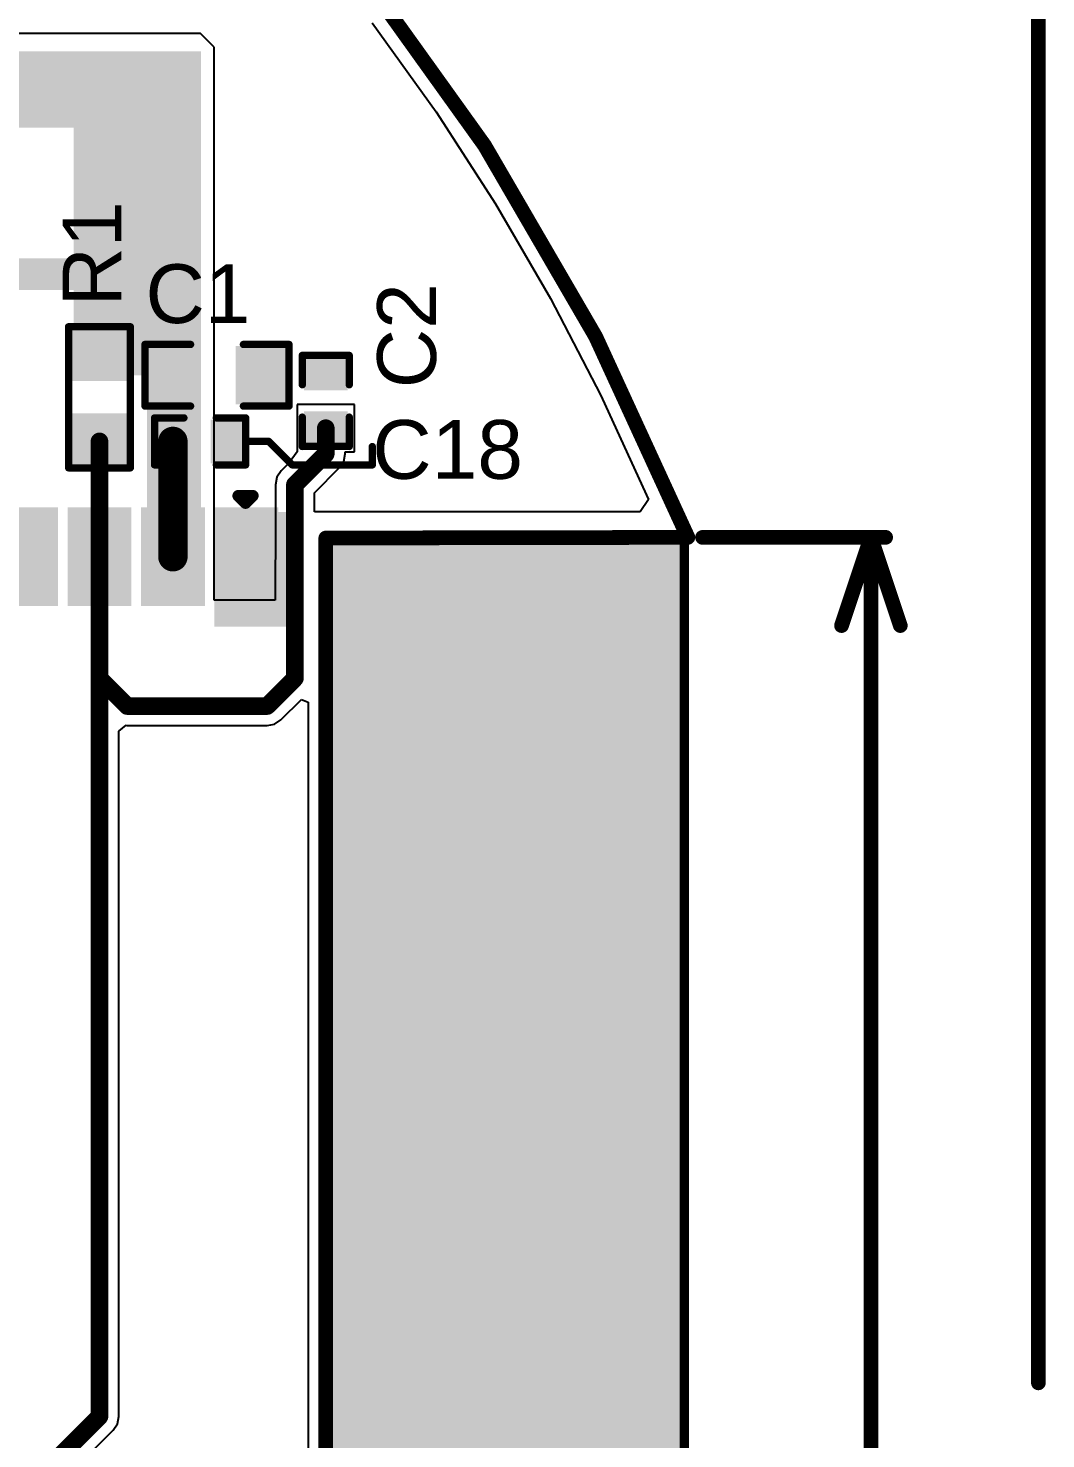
# Model space of a CAD drawing. Header units: inches. Extents: x -5 to 433, y -20 to 71.
# Drawn here: x 73.6 to 91.19, y 32.96 to 57.34 of the extents above; entities that cross this region are included whole.
import ezdxf

# ---------------------------------------------------------------- set-up
doc = ezdxf.new("R2010")
doc.units = ezdxf.units.IN
for name, color, linetype in [('Board Outline', 216, 'Continuous'), ('Deimensions', 6, 'Continuous'), ('Keep-Out Layer', 6, 'Continuous'), ('Multi-Layer', 9, 'Continuous'), ('Top Layer', 1, 'Continuous'), ('Top Overlay', 2, 'Continuous'), ('Top Paste', 8, 'Continuous'), ('Top Solder', 216, 'Continuous')]:
    doc.layers.add(name, color=color, linetype=linetype)
doc.styles.add('Arial', font='', dxfattribs={"height": 0.2})
doc.styles.get('Arial').set_extended_font_data('Arial')

# ---------------------------------------------------------------- blocks, each defined once
blk = doc.blocks.new('R___0603_7')
at = {"layer": 'Top Layer'}
for points in [[(-0.381, 0.4445), (-0.381, -0.4445), (-1.143, -0.4445), (-1.143, 0.4445)], [(1.143, 0.4445), (1.143, -0.4445), (0.381, -0.4445), (0.381, 0.4445)]]:
    blk.add_hatch(color=1, dxfattribs=at).paths.add_polyline_path(points)
at = {"layer": 'Top Paste'}
for points in [[(-0.381, 0.4445), (-0.381, -0.4445), (-1.143, -0.4445), (-1.143, 0.4445)], [(1.143, 0.4445), (1.143, -0.4445), (0.381, -0.4445), (0.381, 0.4445)]]:
    blk.add_hatch(color=8, dxfattribs=at).paths.add_polyline_path(points)
at = {"layer": 'Top Solder'}
for points in [[(-0.2794, 0.5461), (-0.2794, -0.5461), (-1.2446, -0.5461), (-1.2446, 0.5461)], [(1.2446, 0.5461), (1.2446, -0.5461), (0.2794, -0.5461), (0.2794, 0.5461)]]:
    blk.add_hatch(color=216, dxfattribs=at).paths.add_polyline_path(points)
at = {"layer": 'Top Overlay'}
for points in [[(-1.2192, -0.5334, 0.127, 0.127, 0), (-1.2192, 0.5334, 0.127, 0.127, 0)], [(1.2192, 0.5334, 0.127, 0.127, 0), (-1.2192, 0.5334, 0.127, 0.127, 0)], [(1.2192, -0.5334, 0.127, 0.127, 0), (1.2192, 0.5334, 0.127, 0.127, 0)], [(1.2192, -0.5334, 0.127, 0.127, 0), (-1.2192, -0.5334, 0.127, 0.127, 0)]]:
    blk.add_lwpolyline(points, format="xyseb", dxfattribs=at)
for points in [[(-1.25095, 0.5334, 0.0635, 0.0635, 1), (-1.18745, 0.5334, 0.0635, 0.0635, 1)], [(-1.25095, 0.5334, 0.0635, 0.0635, 1), (-1.18745, 0.5334, 0.0635, 0.0635, 1)], [(1.18745, 0.5334, 0.0635, 0.0635, 1), (1.25095, 0.5334, 0.0635, 0.0635, 1)], [(1.18745, 0.5334, 0.0635, 0.0635, 1), (1.25095, 0.5334, 0.0635, 0.0635, 1)], [(-1.25095, -0.5334, 0.0635, 0.0635, 1), (-1.18745, -0.5334, 0.0635, 0.0635, 1)], [(-1.25095, -0.5334, 0.0635, 0.0635, 1), (-1.18745, -0.5334, 0.0635, 0.0635, 1)], [(1.18745, -0.5334, 0.0635, 0.0635, 1), (1.25095, -0.5334, 0.0635, 0.0635, 1)], [(1.18745, -0.5334, 0.0635, 0.0635, 1), (1.25095, -0.5334, 0.0635, 0.0635, 1)]]:
    blk.add_lwpolyline(points, format="xyseb", close=True, dxfattribs=at)
blk = doc.blocks.new('C___0402_8')
at = {"layer": 'Top Layer'}
for points in [[(-0.699, -0.318), (-0.699, 0.317), (-0.241, 0.317), (-0.241, -0.318)], [(0.241, -0.318), (0.241, 0.317), (0.699, 0.317), (0.699, -0.318)]]:
    blk.add_hatch(color=1, dxfattribs=at).paths.add_polyline_path(points)
at = {"layer": 'Top Paste'}
for points in [[(-0.699, -0.318), (-0.699, 0.317), (-0.241, 0.317), (-0.241, -0.318)], [(0.241, -0.318), (0.241, 0.317), (0.699, 0.317), (0.699, -0.318)]]:
    blk.add_hatch(color=8, dxfattribs=at).paths.add_polyline_path(points)
at = {"layer": 'Top Solder'}
for points in [[(-0.758, -0.377), (-0.758, 0.377), (-0.181, 0.377), (-0.181, -0.377)], [(0.181, -0.377), (0.181, 0.377), (0.758, 0.377), (0.758, -0.377)]]:
    blk.add_hatch(color=216, dxfattribs=at).paths.add_polyline_path(points)
at = {"layer": 'Top Overlay'}
for points in [[(-0.279, 0.406, 0.127, 0.127, 0), (-0.787, 0.406, 0.127, 0.127, 0)], [(-0.787, -0.406, 0.127, 0.127, 0), (-0.787, 0.406, 0.127, 0.127, 0)], [(0.787, 0.406, 0.127, 0.127, 0), (0.279, 0.406, 0.127, 0.127, 0)], [(0.787, -0.406, 0.127, 0.127, 0), (0.787, 0.406, 0.127, 0.127, 0)], [(-0.279, -0.406, 0.127, 0.127, 0), (-0.787, -0.406, 0.127, 0.127, 0)], [(0.787, -0.406, 0.127, 0.127, 0), (0.279, -0.406, 0.127, 0.127, 0)]]:
    blk.add_lwpolyline(points, format="xyseb", dxfattribs=at)
for points in [[(-0.819, 0.406, 0.0635, 0.0635, 1), (-0.756, 0.406, 0.0635, 0.0635, 1)], [(-0.819, 0.406, 0.0635, 0.0635, 1), (-0.756, 0.406, 0.0635, 0.0635, 1)], [(-0.311, 0.406, 0.0635, 0.0635, 1), (-0.248, 0.406, 0.0635, 0.0635, 1)], [(0.248, 0.406, 0.0635, 0.0635, 1), (0.311, 0.406, 0.0635, 0.0635, 1)], [(0.756, 0.406, 0.0635, 0.0635, 1), (0.819, 0.406, 0.0635, 0.0635, 1)], [(0.756, 0.406, 0.0635, 0.0635, 1), (0.819, 0.406, 0.0635, 0.0635, 1)], [(-0.819, -0.406, 0.0635, 0.0635, 1), (-0.756, -0.406, 0.0635, 0.0635, 1)], [(-0.819, -0.406, 0.0635, 0.0635, 1), (-0.756, -0.406, 0.0635, 0.0635, 1)], [(-0.311, -0.406, 0.0635, 0.0635, 1), (-0.248, -0.406, 0.0635, 0.0635, 1)], [(0.248, -0.406, 0.0635, 0.0635, 1), (0.311, -0.406, 0.0635, 0.0635, 1)], [(0.756, -0.406, 0.0635, 0.0635, 1), (0.819, -0.406, 0.0635, 0.0635, 1)], [(0.756, -0.406, 0.0635, 0.0635, 1), (0.819, -0.406, 0.0635, 0.0635, 1)]]:
    blk.add_lwpolyline(points, format="xyseb", close=True, dxfattribs=at)
blk = doc.blocks.new('38_SMD_M______10')
at = {"layer": 'Keep-Out Layer'}
blk.add_hatch(color=6, dxfattribs=at).paths.add_polyline_path([(-9.043, 10.287), (9.042, 10.287), (9.042, 16.383), (-9.043, 16.383)])
at = {"layer": 'Top Layer'}
for points in [[(-9.5, 9.33), (-8, 9.33), (-8, 8.43), (-9.5, 8.43)], [(8, 9.33), (9.5, 9.33), (9.5, 8.43), (8, 8.43)], [(-9.5, 8.06), (-8, 8.06), (-8, 7.16), (-9.5, 7.16)], [(8, 8.06), (9.5, 8.06), (9.5, 7.16), (8, 7.16)], [(-9.5, 6.79), (-8, 6.79), (-8, 5.89), (-9.5, 5.89)], [(8, 6.79), (9.5, 6.79), (9.5, 5.89), (8, 5.89)], [(-9.5, 5.52), (-8, 5.52), (-8, 4.62), (-9.5, 4.62)], [(8, 5.52), (9.5, 5.52), (9.5, 4.62), (8, 4.62)], [(-9.5, 4.25), (-8, 4.25), (-8, 3.35), (-9.5, 3.35)], [(8, 4.25), (9.5, 4.25), (9.5, 3.35), (8, 3.35)], [(-9.5, 2.98), (-8, 2.98), (-8, 2.08), (-9.5, 2.08)], [(-3.1, 3.01), (-2.2, 3.01), (-2.2, 2.11), (-3.1, 2.11)], [(-1.7, 3.01), (-0.8, 3.01), (-0.8, 2.11), (-1.7, 2.11)], [(-0.3, 3.01), (0.6, 3.01), (0.6, 2.11), (-0.3, 2.11)], [(8, 2.98), (9.5, 2.98), (9.5, 2.08), (8, 2.08)], [(-9.5, 1.71), (-8, 1.71), (-8, 0.81), (-9.5, 0.81)], [(8, 1.71), (9.5, 1.71), (9.5, 0.81), (8, 0.81)], [(-3.1, 1.61), (-2.2, 1.61), (-2.2, 0.71), (-3.1, 0.71)], [(-1.7, 1.61), (-0.8, 1.61), (-0.8, 0.71), (-1.7, 0.71)], [(-0.3, 1.61), (0.6, 1.61), (0.6, 0.71), (-0.3, 0.71)], [(-9.5, 0.44), (-8, 0.44), (-8, -0.46), (-9.5, -0.46)], [(8, 0.44), (9.5, 0.44), (9.5, -0.46), (8, -0.46)], [(-3.1, 0.21), (-2.2, 0.21), (-2.2, -0.69), (-3.1, -0.69)], [(-1.7, 0.21), (-0.8, 0.21), (-0.8, -0.69), (-1.7, -0.69)], [(-0.3, 0.21), (0.6, 0.21), (0.6, -0.69), (-0.3, -0.69)], [(-9.5, -0.83), (-8, -0.83), (-8, -1.73), (-9.5, -1.73)], [(8, -0.83), (9.5, -0.83), (9.5, -1.73), (8, -1.73)], [(-9.5, -2.1), (-8, -2.1), (-8, -3), (-9.5, -3)], [(8, -2.1), (9.5, -2.1), (9.5, -3), (8, -3)], [(-9.5, -3.37), (-8, -3.37), (-8, -4.27), (-9.5, -4.27)], [(8, -3.37), (9.5, -3.37), (9.5, -4.27), (8, -4.27)], [(-9.5, -4.64), (-8, -4.64), (-8, -5.54), (-9.5, -5.54)], [(8, -4.64), (9.5, -4.64), (9.5, -5.54), (8, -5.54)], [(-9.5, -5.91), (-8, -5.91), (-8, -6.81), (-9.5, -6.81)], [(8, -5.91), (9.5, -5.91), (9.5, -6.81), (8, -6.81)], [(-9.5, -7.18), (-8, -7.18), (-8, -8.08), (-9.5, -8.08)], [(8, -7.18), (9.5, -7.18), (9.5, -8.08), (8, -8.08)], [(-6.16, -9.63), (-6.16, -8.13), (-5.26, -8.13), (-5.26, -9.63)], [(-4.89, -9.63), (-4.89, -8.13), (-3.99, -8.13), (-3.99, -9.63)], [(-3.62, -9.63), (-3.62, -8.13), (-2.72, -8.13), (-2.72, -9.63)], [(-2.35, -9.63), (-2.35, -8.13), (-1.45, -8.13), (-1.45, -9.63)], [(-1.08, -9.63), (-1.08, -8.13), (-0.18, -8.13), (-0.18, -9.63)], [(0.19, -9.63), (0.19, -8.13), (1.09, -8.13), (1.09, -9.63)], [(1.46, -9.63), (1.46, -8.13), (2.36, -8.13), (2.36, -9.63)], [(2.73, -9.63), (2.73, -8.13), (3.63, -8.13), (3.63, -9.63)], [(4, -9.63), (4, -8.13), (4.9, -8.13), (4.9, -9.63)], [(5.27, -9.63), (5.27, -8.13), (6.17, -8.13), (6.17, -9.63)]]:
    blk.add_hatch(color=1, dxfattribs=at).paths.add_polyline_path(points)
at = {"layer": 'Top Overlay'}
for points in [[(-7.899, 15.215), (-5.435, 15.215), (-5.435, 15.748), (-7.899, 15.748)], [(-7.899, 11.582), (-7.188, 11.582), (-7.188, 15.748), (-7.899, 15.748)], [(-5.435, 15.748), (-6.147, 15.748), (-6.147, 11.582), (-5.435, 11.582)], [(-5.512, 15.215), (-2.972, 15.215), (-2.972, 15.748), (-5.512, 15.748)], [(-2.972, 13.208), (-2.972, 15.748), (-3.505, 15.748), (-3.505, 13.208)], [(-1.498, 15.215), (1.042, 15.215), (1.042, 15.748), (-1.498, 15.748)], [(-0.965, 13.208), (-0.965, 15.748), (-1.498, 15.748), (-1.498, 13.208)], [(0.508, 15.748), (0.508, 13.208), (1.042, 13.208), (1.042, 15.748)], [(2.515, 15.215), (5.055, 15.215), (5.055, 15.748), (2.515, 15.748)], [(3.048, 13.208), (3.048, 15.748), (2.515, 15.748), (2.515, 13.208)], [(5.055, 13.208), (5.055, 15.748), (4.521, 15.748), (4.521, 13.208)], [(7.061, 13.208), (7.061, 15.748), (6.528, 15.748), (6.528, 13.208)], [(-3.505, 13.208), (-0.965, 13.208), (-0.965, 13.741), (-3.505, 13.741)], [(0.508, 13.208), (3.048, 13.208), (3.048, 13.741), (0.508, 13.741)], [(4.521, 13.208), (7.061, 13.208), (7.061, 13.741), (4.521, 13.741)], [(-9.521, 9.361), (-7.541, 9.361), (-7.541, 9.801), (-9.521, 9.801)], [(-7.959, 8.328), (-7.541, 8.328), (-7.541, 9.406), (-7.959, 9.406)]]:
    blk.add_hatch(color=2, dxfattribs=at).paths.add_polyline_path(points)
at = {"layer": 'Top Paste'}
for points in [[(-9.5, 9.33), (-8, 9.33), (-8, 8.43), (-9.5, 8.43)], [(8, 9.33), (9.5, 9.33), (9.5, 8.43), (8, 8.43)], [(-9.5, 8.06), (-8, 8.06), (-8, 7.16), (-9.5, 7.16)], [(8, 8.06), (9.5, 8.06), (9.5, 7.16), (8, 7.16)], [(-9.5, 6.79), (-8, 6.79), (-8, 5.89), (-9.5, 5.89)], [(8, 6.79), (9.5, 6.79), (9.5, 5.89), (8, 5.89)], [(-9.5, 5.52), (-8, 5.52), (-8, 4.62), (-9.5, 4.62)], [(8, 5.52), (9.5, 5.52), (9.5, 4.62), (8, 4.62)], [(-9.5, 4.25), (-8, 4.25), (-8, 3.35), (-9.5, 3.35)], [(8, 4.25), (9.5, 4.25), (9.5, 3.35), (8, 3.35)], [(-9.5, 2.98), (-8, 2.98), (-8, 2.08), (-9.5, 2.08)], [(-3.1, 3.01), (-2.2, 3.01), (-2.2, 2.11), (-3.1, 2.11)], [(-1.7, 3.01), (-0.8, 3.01), (-0.8, 2.11), (-1.7, 2.11)], [(-0.3, 3.01), (0.6, 3.01), (0.6, 2.11), (-0.3, 2.11)], [(8, 2.98), (9.5, 2.98), (9.5, 2.08), (8, 2.08)], [(-9.5, 1.71), (-8, 1.71), (-8, 0.81), (-9.5, 0.81)], [(8, 1.71), (9.5, 1.71), (9.5, 0.81), (8, 0.81)], [(-3.1, 1.61), (-2.2, 1.61), (-2.2, 0.71), (-3.1, 0.71)], [(-1.7, 1.61), (-0.8, 1.61), (-0.8, 0.71), (-1.7, 0.71)], [(-0.3, 1.61), (0.6, 1.61), (0.6, 0.71), (-0.3, 0.71)], [(-9.5, 0.44), (-8, 0.44), (-8, -0.46), (-9.5, -0.46)], [(8, 0.44), (9.5, 0.44), (9.5, -0.46), (8, -0.46)], [(-3.1, 0.21), (-2.2, 0.21), (-2.2, -0.69), (-3.1, -0.69)], [(-1.7, 0.21), (-0.8, 0.21), (-0.8, -0.69), (-1.7, -0.69)], [(-0.3, 0.21), (0.6, 0.21), (0.6, -0.69), (-0.3, -0.69)], [(-9.5, -0.83), (-8, -0.83), (-8, -1.73), (-9.5, -1.73)], [(8, -0.83), (9.5, -0.83), (9.5, -1.73), (8, -1.73)], [(-9.5, -2.1), (-8, -2.1), (-8, -3), (-9.5, -3)], [(8, -2.1), (9.5, -2.1), (9.5, -3), (8, -3)], [(-9.5, -3.37), (-8, -3.37), (-8, -4.27), (-9.5, -4.27)], [(8, -3.37), (9.5, -3.37), (9.5, -4.27), (8, -4.27)], [(-9.5, -4.64), (-8, -4.64), (-8, -5.54), (-9.5, -5.54)], [(8, -4.64), (9.5, -4.64), (9.5, -5.54), (8, -5.54)], [(-9.5, -5.91), (-8, -5.91), (-8, -6.81), (-9.5, -6.81)], [(8, -5.91), (9.5, -5.91), (9.5, -6.81), (8, -6.81)], [(-9.5, -7.18), (-8, -7.18), (-8, -8.08), (-9.5, -8.08)], [(8, -7.18), (9.5, -7.18), (9.5, -8.08), (8, -8.08)], [(-6.16, -9.63), (-6.16, -8.13), (-5.26, -8.13), (-5.26, -9.63)], [(-4.89, -9.63), (-4.89, -8.13), (-3.99, -8.13), (-3.99, -9.63)], [(-3.62, -9.63), (-3.62, -8.13), (-2.72, -8.13), (-2.72, -9.63)], [(-2.35, -9.63), (-2.35, -8.13), (-1.45, -8.13), (-1.45, -9.63)], [(-1.08, -9.63), (-1.08, -8.13), (-0.18, -8.13), (-0.18, -9.63)], [(0.19, -9.63), (0.19, -8.13), (1.09, -8.13), (1.09, -9.63)], [(1.46, -9.63), (1.46, -8.13), (2.36, -8.13), (2.36, -9.63)], [(2.73, -9.63), (2.73, -8.13), (3.63, -8.13), (3.63, -9.63)], [(4, -9.63), (4, -8.13), (4.9, -8.13), (4.9, -9.63)], [(5.27, -9.63), (5.27, -8.13), (6.17, -8.13), (6.17, -9.63)]]:
    blk.add_hatch(color=8, dxfattribs=at).paths.add_polyline_path(points)
at = {"layer": 'Top Solder'}
for points in [[(-9.602, 9.432), (-7.898, 9.432), (-7.898, 8.328), (-9.602, 8.328)], [(7.898, 9.432), (9.602, 9.432), (9.602, 8.328), (7.898, 8.328)], [(-9.602, 8.162), (-7.898, 8.162), (-7.898, 7.058), (-9.602, 7.058)], [(7.898, 8.162), (9.602, 8.162), (9.602, 7.058), (7.898, 7.058)], [(-9.602, 6.892), (-7.898, 6.892), (-7.898, 5.788), (-9.602, 5.788)], [(7.898, 6.892), (9.602, 6.892), (9.602, 5.788), (7.898, 5.788)], [(-9.602, 5.622), (-7.898, 5.622), (-7.898, 4.518), (-9.602, 4.518)], [(7.898, 5.622), (9.602, 5.622), (9.602, 4.518), (7.898, 4.518)], [(-9.602, 4.352), (-7.898, 4.352), (-7.898, 3.248), (-9.602, 3.248)], [(7.898, 4.352), (9.602, 4.352), (9.602, 3.248), (7.898, 3.248)], [(-9.602, 3.082), (-7.898, 3.082), (-7.898, 1.978), (-9.602, 1.978)], [(-3.202, 3.112), (-2.098, 3.112), (-2.098, 2.008), (-3.202, 2.008)], [(-1.802, 3.112), (-0.698, 3.112), (-0.698, 2.008), (-1.802, 2.008)], [(-0.402, 3.112), (0.702, 3.112), (0.702, 2.008), (-0.402, 2.008)], [(7.898, 3.082), (9.602, 3.082), (9.602, 1.978), (7.898, 1.978)], [(-9.602, 1.812), (-7.898, 1.812), (-7.898, 0.708), (-9.602, 0.708)], [(-3.202, 1.712), (-2.098, 1.712), (-2.098, 0.608), (-3.202, 0.608)], [(-1.802, 1.712), (-0.698, 1.712), (-0.698, 0.608), (-1.802, 0.608)], [(-0.402, 1.712), (0.702, 1.712), (0.702, 0.608), (-0.402, 0.608)], [(7.898, 1.812), (9.602, 1.812), (9.602, 0.708), (7.898, 0.708)], [(-9.602, 0.542), (-7.898, 0.542), (-7.898, -0.562), (-9.602, -0.562)], [(7.898, 0.542), (9.602, 0.542), (9.602, -0.562), (7.898, -0.562)], [(-3.202, 0.312), (-2.098, 0.312), (-2.098, -0.792), (-3.202, -0.792)], [(-1.802, 0.312), (-0.698, 0.312), (-0.698, -0.792), (-1.802, -0.792)], [(-0.402, 0.312), (0.702, 0.312), (0.702, -0.792), (-0.402, -0.792)], [(-9.602, -0.728), (-7.898, -0.728), (-7.898, -1.832), (-9.602, -1.832)], [(7.898, -0.728), (9.602, -0.728), (9.602, -1.832), (7.898, -1.832)], [(-9.602, -1.998), (-7.898, -1.998), (-7.898, -3.102), (-9.602, -3.102)], [(7.898, -1.998), (9.602, -1.998), (9.602, -3.102), (7.898, -3.102)], [(-9.602, -3.268), (-7.898, -3.268), (-7.898, -4.372), (-9.602, -4.372)], [(7.898, -3.268), (9.602, -3.268), (9.602, -4.372), (7.898, -4.372)], [(-9.602, -4.538), (-7.898, -4.538), (-7.898, -5.642), (-9.602, -5.642)], [(7.898, -4.538), (9.602, -4.538), (9.602, -5.642), (7.898, -5.642)], [(-9.602, -5.808), (-7.898, -5.808), (-7.898, -6.912), (-9.602, -6.912)], [(7.898, -5.808), (9.602, -5.808), (9.602, -6.912), (7.898, -6.912)], [(-9.602, -7.078), (-7.898, -7.078), (-7.898, -8.182), (-9.602, -8.182)], [(7.898, -7.078), (9.602, -7.078), (9.602, -8.182), (7.898, -8.182)], [(-6.262, -9.732), (-6.262, -8.028), (-5.158, -8.028), (-5.158, -9.732)], [(-4.992, -9.732), (-4.992, -8.028), (-3.888, -8.028), (-3.888, -9.732)], [(-3.722, -9.732), (-3.722, -8.028), (-2.618, -8.028), (-2.618, -9.732)], [(-2.452, -9.732), (-2.452, -8.028), (-1.348, -8.028), (-1.348, -9.732)], [(-1.182, -9.732), (-1.182, -8.028), (-0.078, -8.028), (-0.078, -9.732)], [(0.088, -9.732), (0.088, -8.028), (1.192, -8.028), (1.192, -9.732)], [(1.358, -9.732), (1.358, -8.028), (2.462, -8.028), (2.462, -9.732)], [(2.628, -9.732), (2.628, -8.028), (3.732, -8.028), (3.732, -9.732)], [(3.898, -9.732), (3.898, -8.028), (5.002, -8.028), (5.002, -9.732)], [(5.168, -9.732), (5.168, -8.028), (6.272, -8.028), (6.272, -9.732)]]:
    blk.add_hatch(color=216, dxfattribs=at).paths.add_polyline_path(points)
at = {"layer": 'Top Overlay'}
for points in [[(-9.096, 10.244, 0.127, 0.127, 0), (-9.096, 16.434, 0.127, 0.127, 0)], [(-9.096, 16.434, 0.127, 0.127, 0), (9.091, 16.434, 0.127, 0.127, 0)], [(9.091, 10.244, 0.127, 0.127, 0), (9.091, 16.434, 0.127, 0.127, 0)], [(-9.096, 10.244, 0.127, 0.127, 0), (9.086, 10.244, 0.127, 0.127, 0)], [(-9.804, 8.738, 0.2, 0.2, 0), (-9.804, 8.992, 0.2, 0.2, 0)], [(-9.677, 8.865, 0.2, 0.2, 0), (-9.804, 8.992, 0.2, 0.2, 0)], [(-9.804, 8.738, 0.2, 0.2, 0), (-9.677, 8.865, 0.2, 0.2, 0)], [(-9.089, -9.222, 0.127, 0.127, 0), (-9.089, -8.409, 0.127, 0.127, 0)], [(9.072, -9.222, 0.127, 0.127, 0), (9.072, -8.409, 0.127, 0.127, 0)], [(-6.6, -9.222, 0.127, 0.127, 0), (-9.089, -9.222, 0.127, 0.127, 0)], [(9.072, -9.222, 0.127, 0.127, 0), (6.583, -9.222, 0.127, 0.127, 0)]]:
    blk.add_lwpolyline(points, format="xyseb", dxfattribs=at)
for points in [[(-9.127, 16.434, 0.0635, 0.0635, 1), (-9.064, 16.434, 0.0635, 0.0635, 1)], [(-9.127, 16.434, 0.0635, 0.0635, 1), (-9.064, 16.434, 0.0635, 0.0635, 1)], [(9.059, 16.434, 0.0635, 0.0635, 1), (9.123, 16.434, 0.0635, 0.0635, 1)], [(9.059, 16.434, 0.0635, 0.0635, 1), (9.123, 16.434, 0.0635, 0.0635, 1)], [(-9.127, 10.244, 0.0635, 0.0635, 1), (-9.064, 10.244, 0.0635, 0.0635, 1)], [(-9.127, 10.244, 0.0635, 0.0635, 1), (-9.064, 10.244, 0.0635, 0.0635, 1)], [(9.054, 10.244, 0.0635, 0.0635, 1), (9.118, 10.244, 0.0635, 0.0635, 1)], [(9.059, 10.244, 0.0635, 0.0635, 1), (9.123, 10.244, 0.0635, 0.0635, 1)], [(-9.854, 8.992, 0.1, 0.1, 1), (-9.754, 8.992, 0.1, 0.1, 1)], [(-9.854, 8.992, 0.1, 0.1, 1), (-9.754, 8.992, 0.1, 0.1, 1)], [(-9.854, 8.738, 0.1, 0.1, 1), (-9.754, 8.738, 0.1, 0.1, 1)], [(-9.854, 8.738, 0.1, 0.1, 1), (-9.754, 8.738, 0.1, 0.1, 1)], [(-9.727, 8.865, 0.1, 0.1, 1), (-9.627, 8.865, 0.1, 0.1, 1)], [(-9.727, 8.865, 0.1, 0.1, 1), (-9.627, 8.865, 0.1, 0.1, 1)], [(-9.121, -8.409, 0.0635, 0.0635, 1), (-9.057, -8.409, 0.0635, 0.0635, 1)], [(9.04, -8.409, 0.0635, 0.0635, 1), (9.104, -8.409, 0.0635, 0.0635, 1)], [(-9.121, -9.222, 0.0635, 0.0635, 1), (-9.057, -9.222, 0.0635, 0.0635, 1)], [(-9.121, -9.222, 0.0635, 0.0635, 1), (-9.057, -9.222, 0.0635, 0.0635, 1)], [(-6.632, -9.222, 0.0635, 0.0635, 1), (-6.568, -9.222, 0.0635, 0.0635, 1)], [(6.551, -9.222, 0.0635, 0.0635, 1), (6.614, -9.222, 0.0635, 0.0635, 1)], [(9.04, -9.222, 0.0635, 0.0635, 1), (9.104, -9.222, 0.0635, 0.0635, 1)], [(9.04, -9.222, 0.0635, 0.0635, 1), (9.104, -9.222, 0.0635, 0.0635, 1)]]:
    blk.add_lwpolyline(points, format="xyseb", close=True, dxfattribs=at)
blk = doc.blocks.new('C___0402_31')
at = {"layer": 'Top Layer'}
for points in [[(-0.699, -0.318), (-0.699, 0.318), (-0.241, 0.318), (-0.241, -0.318)], [(0.241, -0.318), (0.241, 0.318), (0.699, 0.318), (0.699, -0.318)]]:
    blk.add_hatch(color=1, dxfattribs=at).paths.add_polyline_path(points)
at = {"layer": 'Top Paste'}
for points in [[(-0.699, -0.318), (-0.699, 0.318), (-0.241, 0.318), (-0.241, -0.318)], [(0.241, -0.318), (0.241, 0.318), (0.699, 0.318), (0.699, -0.318)]]:
    blk.add_hatch(color=8, dxfattribs=at).paths.add_polyline_path(points)
at = {"layer": 'Top Solder'}
for points in [[(-0.758, -0.377), (-0.758, 0.377), (-0.181, 0.377), (-0.181, -0.377)], [(0.181, -0.377), (0.181, 0.377), (0.758, 0.377), (0.758, -0.377)]]:
    blk.add_hatch(color=216, dxfattribs=at).paths.add_polyline_path(points)
at = {"layer": 'Top Overlay'}
for points in [[(-0.787, 0.406, 0.127, 0.127, 0), (-0.787, -0.406, 0.127, 0.127, 0)], [(-0.279, 0.406, 0.127, 0.127, 0), (-0.787, 0.406, 0.127, 0.127, 0)], [(0.787, 0.406, 0.127, 0.127, 0), (0.279, 0.406, 0.127, 0.127, 0)], [(0.787, 0.406, 0.127, 0.127, 0), (0.787, -0.406, 0.127, 0.127, 0)], [(-0.279, -0.406, 0.127, 0.127, 0), (-0.787, -0.406, 0.127, 0.127, 0)], [(0.787, -0.406, 0.127, 0.127, 0), (0.279, -0.406, 0.127, 0.127, 0)]]:
    blk.add_lwpolyline(points, format="xyseb", dxfattribs=at)
for points in [[(-0.819, 0.406, 0.0635, 0.0635, 1), (-0.756, 0.406, 0.0635, 0.0635, 1)], [(-0.819, 0.406, 0.0635, 0.0635, 1), (-0.756, 0.406, 0.0635, 0.0635, 1)], [(-0.311, 0.406, 0.0635, 0.0635, 1), (-0.248, 0.406, 0.0635, 0.0635, 1)], [(0.248, 0.406, 0.0635, 0.0635, 1), (0.311, 0.406, 0.0635, 0.0635, 1)], [(0.756, 0.406, 0.0635, 0.0635, 1), (0.819, 0.406, 0.0635, 0.0635, 1)], [(0.756, 0.406, 0.0635, 0.0635, 1), (0.819, 0.406, 0.0635, 0.0635, 1)], [(-0.819, -0.406, 0.0635, 0.0635, 1), (-0.756, -0.406, 0.0635, 0.0635, 1)], [(-0.819, -0.406, 0.0635, 0.0635, 1), (-0.756, -0.406, 0.0635, 0.0635, 1)], [(-0.311, -0.406, 0.0635, 0.0635, 1), (-0.248, -0.406, 0.0635, 0.0635, 1)], [(0.248, -0.406, 0.0635, 0.0635, 1), (0.311, -0.406, 0.0635, 0.0635, 1)], [(0.756, -0.406, 0.0635, 0.0635, 1), (0.819, -0.406, 0.0635, 0.0635, 1)], [(0.756, -0.406, 0.0635, 0.0635, 1), (0.819, -0.406, 0.0635, 0.0635, 1)]]:
    blk.add_lwpolyline(points, format="xyseb", close=True, dxfattribs=at)
blk = doc.blocks.new('C___0603_43')
at = {"layer": 'Top Layer'}
for points in [[(-0.381, 0.445), (-0.381, -0.445), (-1.143, -0.445), (-1.143, 0.445)], [(1.143, 0.445), (1.143, -0.445), (0.381, -0.445), (0.381, 0.445)]]:
    blk.add_hatch(color=1, dxfattribs=at).paths.add_polyline_path(points)
at = {"layer": 'Top Paste'}
for points in [[(-0.381, 0.445), (-0.381, -0.445), (-1.143, -0.445), (-1.143, 0.445)], [(1.143, 0.445), (1.143, -0.445), (0.381, -0.445), (0.381, 0.445)]]:
    blk.add_hatch(color=8, dxfattribs=at).paths.add_polyline_path(points)
at = {"layer": 'Top Solder'}
for points in [[(-0.321, 0.504), (-0.321, -0.504), (-1.203, -0.504), (-1.203, 0.504)], [(1.203, 0.504), (1.203, -0.504), (0.321, -0.504), (0.321, 0.504)]]:
    blk.add_hatch(color=216, dxfattribs=at).paths.add_polyline_path(points)
at = {"layer": 'Top Overlay'}
for points in [[(-1.245, 0.533, 0.127, 0.127, 0), (-1.245, -0.533, 0.127, 0.127, 0)], [(-0.457, 0.533, 0.127, 0.127, 0), (-1.245, 0.533, 0.127, 0.127, 0)], [(1.245, 0.533, 0.127, 0.127, 0), (0.457, 0.533, 0.127, 0.127, 0)], [(1.245, 0.533, 0.127, 0.127, 0), (1.245, -0.533, 0.127, 0.127, 0)], [(-0.457, -0.533, 0.127, 0.127, 0), (-1.245, -0.533, 0.127, 0.127, 0)], [(1.245, -0.533, 0.127, 0.127, 0), (0.457, -0.533, 0.127, 0.127, 0)]]:
    blk.add_lwpolyline(points, format="xyseb", dxfattribs=at)
for points in [[(-1.276, 0.533, 0.0635, 0.0635, 1), (-1.213, 0.533, 0.0635, 0.0635, 1)], [(-1.276, 0.533, 0.0635, 0.0635, 1), (-1.213, 0.533, 0.0635, 0.0635, 1)], [(-0.489, 0.533, 0.0635, 0.0635, 1), (-0.425, 0.533, 0.0635, 0.0635, 1)], [(0.425, 0.533, 0.0635, 0.0635, 1), (0.489, 0.533, 0.0635, 0.0635, 1)], [(1.213, 0.533, 0.0635, 0.0635, 1), (1.276, 0.533, 0.0635, 0.0635, 1)], [(1.213, 0.533, 0.0635, 0.0635, 1), (1.276, 0.533, 0.0635, 0.0635, 1)], [(-1.276, -0.533, 0.0635, 0.0635, 1), (-1.213, -0.533, 0.0635, 0.0635, 1)], [(-1.276, -0.533, 0.0635, 0.0635, 1), (-1.213, -0.533, 0.0635, 0.0635, 1)], [(-0.489, -0.533, 0.0635, 0.0635, 1), (-0.425, -0.533, 0.0635, 0.0635, 1)], [(0.425, -0.533, 0.0635, 0.0635, 1), (0.489, -0.533, 0.0635, 0.0635, 1)], [(1.213, -0.533, 0.0635, 0.0635, 1), (1.276, -0.533, 0.0635, 0.0635, 1)], [(1.213, -0.533, 0.0635, 0.0635, 1), (1.276, -0.533, 0.0635, 0.0635, 1)]]:
    blk.add_lwpolyline(points, format="xyseb", close=True, dxfattribs=at)

msp = doc.modelspace()

# ---------------------------------------------------------------- hatches: boundary and pattern name
at = {"layer": 'Top Layer'}
for points in [[(10.338, 55.626), (76.581, 55.626), (76.581, 56.947), (10.338, 56.947)], [(74.384, 51.346), (76.581, 51.346), (76.581, 56.947), (74.384, 56.947)], [(66.484, 52.819), (74.828, 52.819), (74.828, 53.365), (66.484, 53.365)], [(75.648, 47.459), (76.581, 47.459), (76.581, 52.705), (75.648, 52.705)]]:
    msp.add_hatch(color=1, dxfattribs=at).paths.add_polyline_path(points)

# ---------------------------------------------------------------- linework, layer by layer
at = {"layer": 'Board Outline'}
for points in [[(76.75, 61.298, 0.254, 0.254, -0.095808), (85, 48.544, 0.254, 0.254, 0)], [(78.74, 48.533, 0.254, 0.254, 0), (85, 48.544, 0.254, 0.254, 0)], [(78.74, 30.393, 0.254, 0.254, 0), (78.74, 48.533, 0.254, 0.254, 0)]]:
    msp.add_lwpolyline(points, format="xyseb", dxfattribs=at)
for points in [[(78.677, 48.533, 0.127, 0.127, 1), (78.803, 48.533, 0.127, 0.127, 1)], [(78.677, 48.533, 0.127, 0.127, 1), (78.803, 48.533, 0.127, 0.127, 1)], [(84.936, 48.544, 0.127, 0.127, 1), (85.063, 48.544, 0.127, 0.127, 1)], [(84.936, 48.544, 0.127, 0.127, 1), (85.063, 48.544, 0.127, 0.127, 1)]]:
    msp.add_lwpolyline(points, format="xyseb", close=True, dxfattribs=at)
at = {"layer": 'Deimensions'}
for points in [[(91.059, 33.931, 0.254, 0.254, 0), (91.059, 70.714, 0.254, 0.254, 0)], [(85.254, 48.544, 0.254, 0.254, 0), (88.417, 48.544, 0.254, 0.254, 0)], [(87.655, 47.02, 0.254, 0.254, 0), (88.163, 48.544, 0.254, 0.254, 0)], [(88.163, 48.544, 0.254, 0.254, 0), (88.671, 47.02, 0.254, 0.254, 0)], [(88.163, 29.512, 0.254, 0.254, 0), (88.163, 48.544, 0.254, 0.254, 0)]]:
    msp.add_lwpolyline(points, format="xyseb", dxfattribs=at)
for points in [[(85.19, 48.544, 0.127, 0.127, 1), (85.317, 48.544, 0.127, 0.127, 1)], [(88.1, 48.544, 0.127, 0.127, 1), (88.227, 48.544, 0.127, 0.127, 1)], [(88.1, 48.544, 0.127, 0.127, 1), (88.227, 48.544, 0.127, 0.127, 1)], [(88.1, 48.544, 0.127, 0.127, 1), (88.227, 48.544, 0.127, 0.127, 1)], [(88.354, 48.544, 0.127, 0.127, 1), (88.481, 48.544, 0.127, 0.127, 1)], [(87.592, 47.02, 0.127, 0.127, 1), (87.719, 47.02, 0.127, 0.127, 1)], [(88.608, 47.02, 0.127, 0.127, 1), (88.735, 47.02, 0.127, 0.127, 1)], [(90.995, 33.931, 0.127, 0.127, 1), (91.122, 33.931, 0.127, 0.127, 1)]]:
    msp.add_lwpolyline(points, format="xyseb", close=True, dxfattribs=at)
at = {"layer": 'Multi-Layer'}
for p, q in [((78.74, 48.533), (85, 48.544)), ((78.74, 30.397), (78.74, 48.533)), ((85, 48.544), (85, 30.411))]:
    msp.add_line(p, q, dxfattribs=at)
at = {"layer": 'Top Layer'}
for p, q in [((79.544, 57.437), (80.646, 55.899)), ((76.575, 57.252), (10.058, 57.252)), ((76.81, 57.017), (76.575, 57.252)), ((76.81, 47.459), (76.81, 57.017)), ((80.646, 55.899), (81.674, 54.311)), ((81.674, 54.311), (82.624, 52.675)), ((82.624, 52.675), (83.496, 50.995)), ((83.496, 50.995), (84.286, 49.276)), ((79.235, 50.838), (78.245, 50.838)), ((78.245, 50.838), (78.245, 50.025)), ((79.235, 50.025), (79.235, 50.838)), ((78.245, 50.025), (78.11, 49.833)), ((78.245, 50.025), (78.245, 50.025)), ((78.245, 50.025), (78.245, 50.025)), ((79.051, 49.858), (79.077, 49.987)), ((79.077, 49.987), (79.077, 50.025)), ((79.077, 50.025), (79.235, 50.025)), ((78.11, 49.833), (77.969, 49.692)), ((78.543, 49.314), (78.978, 49.749)), ((78.978, 49.749), (79.051, 49.858)), ((77.896, 49.583), (77.87, 49.454)), ((77.969, 49.692), (77.896, 49.583)), ((77.87, 49.454), (77.87, 48.857)), ((78.543, 48.987), (78.543, 49.314)), ((84.286, 49.276), (84.318, 49.197)), ((84.318, 49.197), (84.176, 48.987)), ((77.87, 48.857), (77.868, 47.459)), ((84.176, 48.987), (78.543, 48.987)), ((77.868, 47.459), (76.81, 47.459)), ((77.965, 45.391), (78.318, 45.744)), ((78.318, 45.744), (78.435, 45.696)), ((78.435, 45.696), (78.435, 30.277)), ((77.855, 45.318), (77.965, 45.391)), ((75.165, 45.192), (75.292, 45.296)), ((75.165, 33.35), (75.165, 45.192)), ((75.292, 45.296), (75.308, 45.293)), ((75.308, 45.293), (77.727, 45.293)), ((77.727, 45.293), (77.855, 45.318)), ((75.066, 33.112), (75.139, 33.221)), ((75.139, 33.221), (75.165, 33.35)), ((73.749, 31.795), (75.066, 33.112))]:
    msp.add_line(p, q, dxfattribs=at)
for points in [[(78.74, 49.987, 0.305, 0.305, 0), (78.74, 50.432, 0.305, 0.305, 0)], [(74.828, 48.209, 0.305, 0.305, 0), (74.828, 50.203, 0.305, 0.305, 0)], [(76.098, 48.209, 0.508, 0.508, 0), (76.098, 50.203, 0.508, 0.508, 0)], [(78.207, 49.454, 0.305, 0.305, 0), (78.74, 49.987, 0.305, 0.305, 0)], [(78.207, 46.109, 0.305, 0.305, 0), (78.207, 49.454, 0.305, 0.305, 0)], [(74.828, 46.109, 0.305, 0.305, 0), (74.828, 48.209, 0.305, 0.305, 0)], [(74.828, 33.35, 0.305, 0.305, 0), (74.828, 46.109, 0.305, 0.305, 0)], [(74.828, 46.109, 0.305, 0.305, 0), (75.308, 45.629, 0.305, 0.305, 0)], [(77.727, 45.629, 0.305, 0.305, 0), (78.207, 46.109, 0.305, 0.305, 0)], [(75.308, 45.629, 0.305, 0.305, 0), (77.727, 45.629, 0.305, 0.305, 0)], [(73.511, 32.033, 0.305, 0.305, 0), (74.828, 33.35, 0.305, 0.305, 0)]]:
    msp.add_lwpolyline(points, format="xyseb", dxfattribs=at)
for points in [[(78.664, 50.432, 0.152, 0.152, 1), (78.816, 50.432, 0.152, 0.152, 1)], [(74.752, 50.203, 0.152, 0.152, 1), (74.905, 50.203, 0.152, 0.152, 1)], [(75.971, 50.203, 0.254, 0.254, 1), (76.225, 50.203, 0.254, 0.254, 1)], [(78.664, 49.987, 0.152, 0.152, 1), (78.816, 49.987, 0.152, 0.152, 1)], [(78.664, 49.987, 0.152, 0.152, 1), (78.816, 49.987, 0.152, 0.152, 1)], [(78.13, 49.454, 0.152, 0.152, 1), (78.283, 49.454, 0.152, 0.152, 1)], [(78.13, 49.454, 0.152, 0.152, 1), (78.283, 49.454, 0.152, 0.152, 1)], [(74.752, 48.209, 0.152, 0.152, 1), (74.905, 48.209, 0.152, 0.152, 1)], [(74.752, 48.209, 0.152, 0.152, 1), (74.905, 48.209, 0.152, 0.152, 1)], [(75.971, 48.209, 0.254, 0.254, 1), (76.225, 48.209, 0.254, 0.254, 1)], [(74.752, 46.109, 0.152, 0.152, 1), (74.905, 46.109, 0.152, 0.152, 1)], [(74.752, 46.109, 0.152, 0.152, 1), (74.905, 46.109, 0.152, 0.152, 1)], [(74.752, 46.109, 0.152, 0.152, 1), (74.905, 46.109, 0.152, 0.152, 1)], [(78.13, 46.109, 0.152, 0.152, 1), (78.283, 46.109, 0.152, 0.152, 1)], [(78.13, 46.109, 0.152, 0.152, 1), (78.283, 46.109, 0.152, 0.152, 1)], [(75.232, 45.629, 0.152, 0.152, 1), (75.385, 45.629, 0.152, 0.152, 1)], [(75.232, 45.629, 0.152, 0.152, 1), (75.385, 45.629, 0.152, 0.152, 1)], [(77.65, 45.629, 0.152, 0.152, 1), (77.803, 45.629, 0.152, 0.152, 1)], [(77.65, 45.629, 0.152, 0.152, 1), (77.803, 45.629, 0.152, 0.152, 1)], [(74.752, 33.35, 0.152, 0.152, 1), (74.905, 33.35, 0.152, 0.152, 1)], [(74.752, 33.35, 0.152, 0.152, 1), (74.905, 33.35, 0.152, 0.152, 1)]]:
    msp.add_lwpolyline(points, format="xyseb", close=True, dxfattribs=at)
at = {"layer": 'Top Overlay'}
for points in [[(77.356, 50.203, 0.127, 0.127, 0), (77.754, 50.203, 0.127, 0.127, 0)], [(77.754, 50.203, 0.127, 0.127, 0), (78.161, 49.797, 0.127, 0.127, 0)], [(79.545, 49.797, 0.127, 0.127, 0), (79.545, 50.114, 0.127, 0.127, 0)], [(78.161, 49.797, 0.127, 0.127, 0), (79.545, 49.797, 0.127, 0.127, 0)]]:
    msp.add_lwpolyline(points, format="xyseb", dxfattribs=at)
for points in [[(77.324, 50.203, 0.0635, 0.0635, 1), (77.387, 50.203, 0.0635, 0.0635, 1)], [(77.723, 50.203, 0.0635, 0.0635, 1), (77.786, 50.203, 0.0635, 0.0635, 1)], [(77.723, 50.203, 0.0635, 0.0635, 1), (77.786, 50.203, 0.0635, 0.0635, 1)], [(79.513, 50.114, 0.0635, 0.0635, 1), (79.576, 50.114, 0.0635, 0.0635, 1)], [(78.129, 49.797, 0.0635, 0.0635, 1), (78.192, 49.797, 0.0635, 0.0635, 1)], [(78.129, 49.797, 0.0635, 0.0635, 1), (78.192, 49.797, 0.0635, 0.0635, 1)], [(79.513, 49.797, 0.0635, 0.0635, 1), (79.576, 49.797, 0.0635, 0.0635, 1)], [(79.513, 49.797, 0.0635, 0.0635, 1), (79.576, 49.797, 0.0635, 0.0635, 1)]]:
    msp.add_lwpolyline(points, format="xyseb", close=True, dxfattribs=at)

# ---------------------------------------------------------------- block references
for name, p, rotation in [('R___0603_7', (74.828, 50.965), 270), ('C___0603_43', (76.86, 51.346), 180), ('C___0402_8', (78.74, 50.902), 270), ('C___0402_31', (76.568, 50.203), 180), ('38_SMD_M______10', (68.488, 39.459), 270)]:
    msp.add_blockref(name, p, dxfattribs=dict(rotation=rotation))

# ---------------------------------------------------------------- texts
at = {"layer": 'Top Overlay', "style": 'Arial'}
for s, p in [('R1', (75.209, 52.536)), ('C2', (80.645, 51.122))]:
    msp.add_text(s, height=1.016, rotation=90, dxfattribs=at).set_placement(p)
for s, p in [('C1', (75.624, 52.248)), ('C18', (79.545, 49.556))]:
    msp.add_text(s, height=1.016, dxfattribs=at).set_placement(p)

doc.saveas('drawing.dxf')
